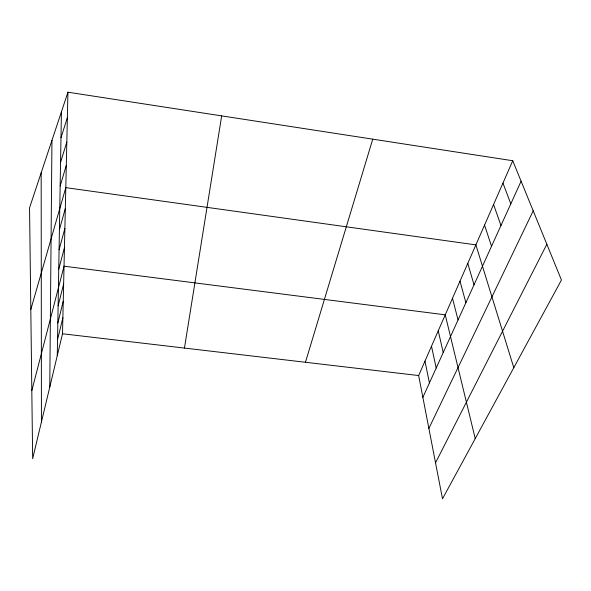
<?xml version="1.0" encoding="UTF-8"?>
<svg xmlns="http://www.w3.org/2000/svg" width="591" height="591" viewBox="0 0 591 591"><rect width="100%" height="100%" fill="white"/><g stroke="black" fill="none" stroke-linecap="round" stroke-linejoin="round"><path stroke-width="0.89" d="M49.77 387.075L51.949 140.355M57.268 355.723L61.427 111.817M67.943 92.196L29.55 207.833L32.66 458.66L62.513 333.767L67.943 92.196L512.744 160.73L561.45 280.038L442.496 498.804L418.65 375.551L512.744 160.73M184.451 348.077L221.677 115.88M57.541 339.677L62.875 317.773M57.822 323.048L63.244 301.196M58.117 305.783L63.636 284.012M31.818 390.614L64.035 266.186L445.245 314.833L475.23 438.603M58.745 269.208L64.449 247.681M59.07 249.823L64.877 228.451M59.418 229.648L65.328 208.453M30.813 309.499L65.8 187.65L475.888 244.881L513.801 367.668M60.164 186.017L66.295 165.31M305.451 362.276L372.744 139.158M60.563 162.399L66.82 142.003M60.984 137.696L67.367 117.653M422.868 397.366L521.099 181.208M428.874 428.416L533.193 210.817M435.53 462.805L546.845 244.268M62.513 333.767L418.65 375.551M502.948 183.077L510.823 203.829M493.559 204.516L500.976 225.496M484.546 225.105L491.535 246.277M467.799 263.342L474.019 284.81M460.005 281.139L465.885 302.71M452.492 298.285L458.055 319.945M438.249 330.805L443.228 352.568M431.496 346.23L436.202 368.023M424.966 361.138L429.421 382.953M41.171 172.831L41.429 421.967"/></g></svg>
